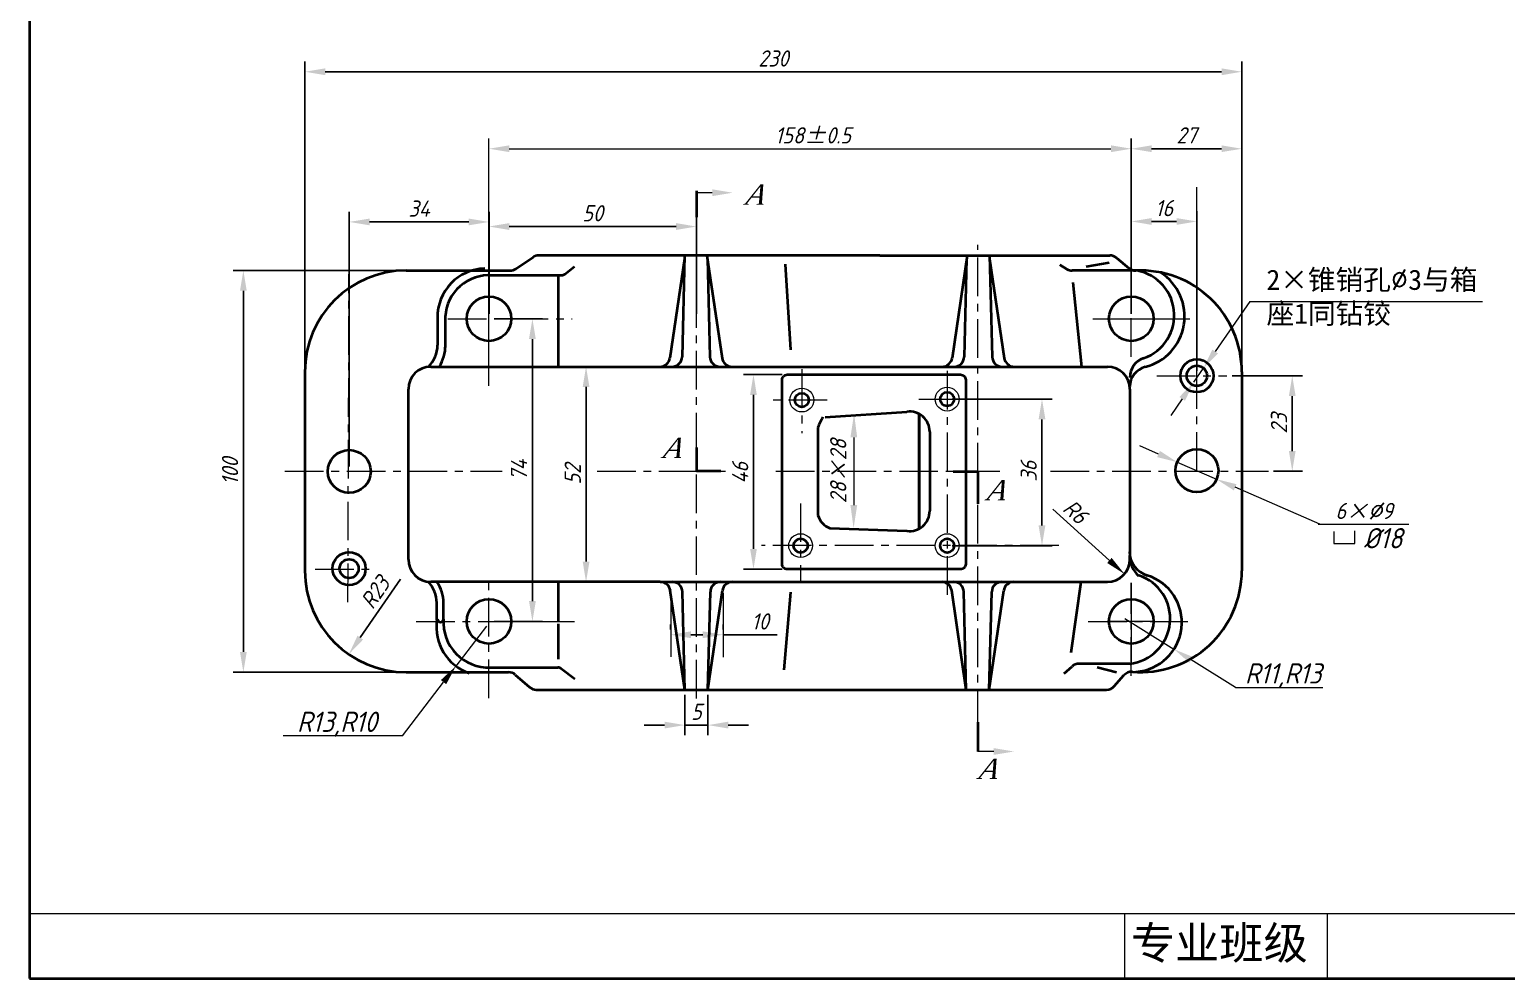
# Model space of a CAD drawing. Header units: millimetres. Extents: x 70 to 400, y 91 to 316.
# Drawn here: x 70.2 to 252.2, y 90.9 to 207.8 of the extents above; entities that cross this region are included whole.
import ezdxf

# ---------------------------------------------------------------- set-up
doc = ezdxf.new("R2010")
doc.units = ezdxf.units.MM
doc.header["$LTSCALE"] = 0.15
doc.linetypes.add('ACAD_ISO02W100', pattern=[15, 12, -3])
doc.linetypes.add('CENTER', pattern=[50.8, 31.75, -6.35, 6.35, -6.35])
doc.layers.get('0').update_dxf_attribs({"lineweight": 13})
for name, color, linetype, lineweight in [('标', 7, 'Continuous', 15), ('点画线', 7, 'CENTER', 15), ('粗实线', 7, 'Continuous', 40), ('细', 7, 'Continuous', 13), ('细线', 7, 'Continuous', 15), ('虚线', 7, 'ACAD_ISO02W100', 15)]:
    doc.layers.add(name, color=color, linetype=linetype, lineweight=lineweight)
doc.styles.get("Standard").update_dxf_attribs({"font": 'isocp.shx', "oblique": 15, "height": 2.5})
doc.styles.add('字', font='SIMFANG.TTF', dxfattribs={"height": 4})
doc.styles.add('字2', font='SIMFANG.TTF', dxfattribs={"height": 2.5})
doc.dimstyles.new('ISO-25', dxfattribs={"dimtxt": 2, "dimasz": 2.5, "dimexe": 1.25, "dimexo": 0.625, "dimtad": 1, "dimdsep": 46, "dimtxsty": 'Standard', "dimcen": 2.5, "dimadec": 0, "dimazin": 0, "dimtfac": 1, "dimtmove": 0, "dimatfit": 3, "dimfxl": 0, "dimarcsym": 0})

# ---------------------------------------------------------------- blocks, each defined once
blk = doc.blocks.new('*D9')
at = {"layer": 'Defpoints', "color": 0}
for p in [(116.63, 178.14), (96.55, 128.61), (116.63, 128.61)]:
    blk.add_point(p, dxfattribs=at)
at = {"layer": '标', "color": 0, "lineweight": -2}
for p, q in [((116.01, 178.14), (95.3, 178.14)), ((96.55, 175.64), (96.55, 131.11)), ((116.01, 128.61), (95.3, 128.61))]:
    blk.add_line(p, q, dxfattribs=at)
at = {"layer": '标', "color": 0}
for points in [[(96.14, 175.64), (96.97, 175.64), (96.55, 178.14)], [(96.14, 131.11), (96.97, 131.11), (96.55, 128.61)]]:
    blk.add_solid(points, dxfattribs=at)
at = {"layer": '标', "color": 0, "insert": (94.91, 153.38), "char_height": 2, "attachment_point": 5, "rotation": 90}
blk.add_mtext('100', dxfattribs=at)
blk = doc.blocks.new('*D10')
at = {"layer": 'Defpoints', "color": 0}
for p in [(150.97, 126.46), (153.81, 126.46), (153.81, 122.09)]:
    blk.add_point(p, dxfattribs=at)
at = {"layer": '标', "color": 0, "lineweight": -2}
for p, q in [((150.97, 125.83), (150.97, 120.84)), ((153.81, 125.83), (153.81, 120.84)), ((148.47, 122.09), (145.97, 122.09)), ((150.97, 122.09), (153.81, 122.09)), ((156.31, 122.09), (158.81, 122.09))]:
    blk.add_line(p, q, dxfattribs=at)
at = {"layer": '标', "color": 0}
for points in [[(148.47, 122.51), (148.47, 121.68), (150.97, 122.09)], [(156.31, 122.51), (156.31, 121.68), (153.81, 122.09)]]:
    blk.add_solid(points, dxfattribs=at)
at = {"layer": '标', "color": 0, "insert": (152.39, 123.74), "char_height": 2, "attachment_point": 5}
blk.add_mtext('5', dxfattribs=at)
blk = doc.blocks.new('*D11')
at = {"layer": 'Defpoints', "color": 0}
for p in [(126.83, 184.12), (126.83, 172.18), (109.6, 153.36)]:
    blk.add_point(p, dxfattribs=at)
at = {"layer": '标', "color": 0, "lineweight": -2}
for p, q in [((109.6, 153.98), (109.6, 185.37)), ((112.1, 184.12), (124.33, 184.12)), ((126.83, 172.81), (126.83, 185.37))]:
    blk.add_line(p, q, dxfattribs=at)
at = {"layer": '标', "color": 0}
for points in [[(112.1, 184.53), (112.1, 183.7), (109.6, 184.12)], [(124.33, 184.53), (124.33, 183.7), (126.83, 184.12)]]:
    blk.add_solid(points, dxfattribs=at)
at = {"layer": '标', "color": 0, "insert": (118.21, 185.76), "char_height": 2, "attachment_point": 5}
blk.add_mtext('34', dxfattribs=at)
blk = doc.blocks.new('*D12')
at = {"layer": 'Defpoints', "color": 0}
for p in [(152.39, 183.55), (126.82, 172.17), (152.39, 172.18)]:
    blk.add_point(p, dxfattribs=at)
at = {"layer": '标', "color": 0, "lineweight": -2}
for p, q in [((126.82, 172.79), (126.82, 184.8)), ((152.39, 172.81), (152.39, 184.8)), ((129.32, 183.55), (149.89, 183.55))]:
    blk.add_line(p, q, dxfattribs=at)
at = {"layer": '标', "color": 0}
for points in [[(129.32, 183.97), (129.32, 183.13), (126.82, 183.55)], [(149.89, 183.97), (149.89, 183.13), (152.39, 183.55)]]:
    blk.add_solid(points, dxfattribs=at)
at = {"layer": '标', "color": 0, "insert": (139.6, 185.19), "char_height": 2, "attachment_point": 5}
blk.add_mtext('50', dxfattribs=at)
blk = doc.blocks.new('*D13')
at = {"layer": 'Defpoints', "color": 0}
for p in [(205.99, 193.14), (205.99, 172.18), (219.62, 165.15)]:
    blk.add_point(p, dxfattribs=at)
at = {"layer": '标', "color": 0, "lineweight": -2}
for p, q in [((205.99, 172.81), (205.99, 194.39)), ((217.12, 193.14), (208.49, 193.14)), ((219.62, 165.78), (219.62, 194.39))]:
    blk.add_line(p, q, dxfattribs=at)
at = {"layer": '标', "color": 0}
for points in [[(208.49, 193.56), (208.49, 192.73), (205.99, 193.14)], [(217.12, 193.56), (217.12, 192.73), (219.62, 193.14)]]:
    blk.add_solid(points, dxfattribs=at)
at = {"layer": '标', "color": 0, "insert": (212.81, 194.79), "char_height": 2, "attachment_point": 5}
blk.add_mtext('27', dxfattribs=at)
blk = doc.blocks.new('*D14')
at = {"layer": 'Defpoints', "color": 0}
for p in [(205.99, 184.18), (205.99, 172.18), (214.08, 165.15)]:
    blk.add_point(p, dxfattribs=at)
at = {"layer": '标', "color": 0, "lineweight": -2}
for p, q in [((205.99, 172.81), (205.99, 185.43)), ((211.58, 184.18), (208.49, 184.18)), ((214.08, 165.78), (214.08, 185.43))]:
    blk.add_line(p, q, dxfattribs=at)
at = {"layer": '标', "color": 0}
for points in [[(208.49, 184.59), (208.49, 183.76), (205.99, 184.18)], [(211.58, 184.59), (211.58, 183.76), (214.08, 184.18)]]:
    blk.add_solid(points, dxfattribs=at)
at = {"layer": '标', "color": 0, "insert": (210.04, 185.82), "char_height": 2, "attachment_point": 5}
blk.add_mtext('16', dxfattribs=at)
blk = doc.blocks.new('*D15')
at = {"layer": 'Defpoints', "color": 0}
for p in [(116.63, 141.1), (109.55, 130.82)]:
    blk.add_point(p, dxfattribs=at)
at = {"layer": '标', "color": 0, "lineweight": -2}
blk.add_line((115.93, 140.08), (110.96, 132.88), dxfattribs=at)
at = {"layer": '标', "color": 0}
blk.add_solid([(110.62, 133.11), (111.31, 132.64), (109.55, 130.82)], dxfattribs=at)
at = {"layer": '标', "color": 0, "insert": (112.8, 138.44), "char_height": 2, "attachment_point": 5, "rotation": 55.4383}
blk.add_mtext('R23', dxfattribs=at)
blk = doc.blocks.new('*D16')
at = {"layer": 'Defpoints', "color": 0}
for p in [(202.38, 143.23), (205.16, 140.72)]:
    blk.add_point(p, dxfattribs=at)
at = {"layer": '标', "color": 0, "lineweight": -2}
blk.add_line((196.33, 148.7), (203.3, 142.39), dxfattribs=at)
at = {"layer": '标', "color": 0}
blk.add_solid([(203.58, 142.7), (203.02, 142.08), (205.16, 140.72)], dxfattribs=at)
at = {"layer": '标', "color": 0, "insert": (199.11, 148.4), "char_height": 2, "attachment_point": 5, "rotation": 317.8532}
blk.add_mtext('R6', dxfattribs=at)
blk = doc.blocks.new('*D17')
at = {"layer": 'Defpoints', "color": 0}
for p in [(126.83, 172.18), (126.83, 134.87), (132.18, 134.87)]:
    blk.add_point(p, dxfattribs=at)
at = {"layer": '标', "color": 0, "lineweight": -2}
for p, q in [((127.45, 172.18), (133.43, 172.18)), ((132.18, 169.68), (132.18, 137.37)), ((127.45, 134.87), (133.43, 134.87))]:
    blk.add_line(p, q, dxfattribs=at)
at = {"layer": '标', "color": 0}
for points in [[(131.76, 169.68), (132.6, 169.68), (132.18, 172.18)], [(131.76, 137.37), (132.6, 137.37), (132.18, 134.87)]]:
    blk.add_solid(points, dxfattribs=at)
at = {"layer": '标', "color": 0, "insert": (130.53, 153.53), "char_height": 2, "attachment_point": 5, "rotation": 90}
blk.add_mtext('74', dxfattribs=at)
blk = doc.blocks.new('*D18')
at = {"layer": 'Defpoints', "color": 0}
for p in [(135.41, 166.28), (135.41, 139.74), (138.79, 139.74)]:
    blk.add_point(p, dxfattribs=at)
at = {"layer": '标', "color": 0, "lineweight": -2}
for p, q in [((136.03, 166.28), (140.04, 166.28)), ((138.79, 163.78), (138.79, 142.24)), ((136.03, 139.74), (140.04, 139.74))]:
    blk.add_line(p, q, dxfattribs=at)
at = {"layer": '标', "color": 0}
for points in [[(138.38, 163.78), (139.21, 163.78), (138.79, 166.28)], [(138.38, 142.24), (139.21, 142.24), (138.79, 139.74)]]:
    blk.add_solid(points, dxfattribs=at)
at = {"layer": '标', "color": 0, "insert": (137.15, 153.01), "char_height": 2, "attachment_point": 5, "rotation": 90}
blk.add_mtext('52', dxfattribs=at)
blk = doc.blocks.new('*D19')
at = {"layer": 'Defpoints', "color": 0}
for p in [(163.59, 165.3), (159.43, 141.31), (163.59, 141.31)]:
    blk.add_point(p, dxfattribs=at)
at = {"layer": '标', "color": 0, "lineweight": -2}
for p, q in [((162.96, 165.3), (158.18, 165.3)), ((159.43, 162.8), (159.43, 143.81)), ((162.96, 141.31), (158.18, 141.31))]:
    blk.add_line(p, q, dxfattribs=at)
at = {"layer": '标', "color": 0}
for points in [[(159.01, 162.8), (159.84, 162.8), (159.43, 165.3)], [(159.01, 143.81), (159.84, 143.81), (159.43, 141.31)]]:
    blk.add_solid(points, dxfattribs=at)
at = {"layer": '标', "color": 0, "insert": (157.79, 153.19), "char_height": 2, "attachment_point": 5, "rotation": 90}
blk.add_mtext('46', dxfattribs=at)
blk = doc.blocks.new('*D20')
at = {"layer": 'Defpoints', "color": 0}
for p in [(183.3, 162.28), (183.3, 144.21), (194.99, 144.21)]:
    blk.add_point(p, dxfattribs=at)
at = {"layer": '标', "color": 0, "lineweight": -2}
for p, q in [((183.92, 162.28), (196.24, 162.28)), ((194.99, 159.78), (194.99, 146.71)), ((183.92, 144.21), (196.24, 144.21))]:
    blk.add_line(p, q, dxfattribs=at)
at = {"layer": '标', "color": 0}
for points in [[(194.57, 159.78), (195.41, 159.78), (194.99, 162.28)], [(194.57, 146.71), (195.41, 146.71), (194.99, 144.21)]]:
    blk.add_solid(points, dxfattribs=at)
at = {"layer": '标', "color": 0, "insert": (193.35, 153.38), "char_height": 2, "attachment_point": 5, "rotation": 90}
blk.add_mtext('36', dxfattribs=at)
blk = doc.blocks.new('*D26')
at = {"layer": 'Defpoints', "color": 0}
for p in [(219.62, 202.63), (104.14, 165.65), (219.62, 165.15)]:
    blk.add_point(p, dxfattribs=at)
at = {"layer": '标', "color": 0, "lineweight": -2}
for p, q in [((104.14, 166.27), (104.14, 203.88)), ((106.64, 202.63), (217.12, 202.63)), ((219.62, 165.78), (219.62, 203.88))]:
    blk.add_line(p, q, dxfattribs=at)
at = {"layer": '标', "color": 0}
for points in [[(106.64, 203.05), (106.64, 202.21), (104.14, 202.63)], [(217.12, 203.05), (217.12, 202.21), (219.62, 202.63)]]:
    blk.add_solid(points, dxfattribs=at)
at = {"layer": '标', "color": 0, "insert": (161.88, 204.27), "char_height": 2, "attachment_point": 5}
blk.add_mtext('230', dxfattribs=at)
blk = doc.blocks.new('*D27')
at = {"layer": 'Defpoints', "color": 0}
for p in [(217.79, 165.15), (222.9, 153.38), (225.84, 153.38)]:
    blk.add_point(p, dxfattribs=at)
at = {"layer": '细线', "color": 0, "lineweight": -2}
for p, q in [((218.42, 165.15), (227.09, 165.15)), ((225.84, 162.65), (225.84, 155.88)), ((223.52, 153.38), (227.09, 153.38))]:
    blk.add_line(p, q, dxfattribs=at)
at = {"layer": '细线', "color": 0}
for points in [[(225.42, 162.65), (226.25, 162.65), (225.84, 165.15)], [(225.42, 155.88), (226.25, 155.88), (225.84, 153.38)]]:
    blk.add_solid(points, dxfattribs=at)
at = {"layer": '细线', "color": 0, "insert": (224.2, 159.27), "char_height": 2, "attachment_point": 5, "rotation": 90}
blk.add_mtext('23', dxfattribs=at)
blk = doc.blocks.new('*D28')
at = {"layer": 'Defpoints', "color": 0}
for p in [(149.22, 133.23), (155.68, 133.23), (155.68, 133.23)]:
    blk.add_point(p, dxfattribs=at)
at = {"layer": '细线', "color": 0, "lineweight": -2}
for p, q in [((149.22, 133.86), (149.22, 134.48)), ((151.72, 133.23), (153.18, 133.23)), ((155.68, 133.86), (155.68, 134.48)), ((155.68, 133.23), (162.33, 133.23))]:
    blk.add_line(p, q, dxfattribs=at)
at = {"layer": '细线', "color": 0}
for points in [[(151.72, 133.65), (151.72, 132.81), (149.22, 133.23)], [(153.18, 133.65), (153.18, 132.81), (155.68, 133.23)]]:
    blk.add_solid(points, dxfattribs=at)
at = {"layer": '细线', "color": 0, "insert": (160.25, 134.87), "char_height": 2, "attachment_point": 5}
blk.add_mtext('10', dxfattribs=at)

msp = doc.modelspace()

# ---------------------------------------------------------------- linework, layer by layer
for p, q in [((70.196, 98.86), (400.196, 98.86)), ((205.196, 90.86), (205.196, 98.86)), ((230.196, 90.86), (230.196, 98.86))]:
    msp.add_line(p, q)
at = {"layer": '标'}
for p, q in [((126.825, 172.806), (126.825, 194.395)), ((129.325, 193.145), (203.493, 193.145)), ((205.993, 172.806), (205.993, 194.395)), ((220.624, 174.328), (216.331, 168.146)), ((220.624, 174.328), (249.286, 174.328)), ((213.704, 164.363), (214.905, 166.093)), ((212.278, 162.31), (210.852, 160.256)), ((171.797, 157.557), (171.797, 149.215)), ((209.361, 155.509), (207.068, 156.506)), ((211.654, 154.512), (216.509, 152.401)), ((229.239, 146.867), (218.802, 151.404)), ((229.033, 146.867), (240.194, 146.867)), ((126.522, 134.28), (122.751, 129.373)), ((116.151, 120.782), (121.228, 127.39))]:
    msp.add_line(p, q, dxfattribs=at)
for points in [[(129.325, 193.561), (129.325, 192.728), (126.825, 193.145)], [(203.493, 193.561), (203.493, 192.728), (205.993, 193.145)], [(215.989, 168.384), (216.674, 167.909), (214.905, 166.093)], [(211.936, 162.547), (212.62, 162.072), (213.704, 164.363)], [(171.38, 157.557), (172.213, 157.557), (171.828, 160.493)], [(209.527, 155.891), (209.195, 155.127), (211.654, 154.512)], [(218.968, 151.787), (218.636, 151.022), (216.509, 152.401)], [(171.38, 149.215), (172.213, 149.215), (171.768, 146.355)], [(120.898, 127.644), (121.559, 127.137), (122.751, 129.373)]]:
    msp.add_solid(points, dxfattribs=at)
at = {"layer": '点画线'}
for p, q in [((205.993, 167.485), (205.993, 193.059)), ((152.391, 125.357), (152.391, 187.678)), ((214.081, 153.457), (214.081, 188.424)), ((109.443, 137.251), (109.601, 185.367)), ((187.077, 121.63), (187.077, 181.296)), ((121.759, 172.181), (137.096, 172.181)), ((165.388, 165.953), (165.388, 158.095)), ((183.3, 165.779), (183.3, 137.264)), ((209.136, 165.153), (217.792, 165.153)), ((168.513, 162.164), (161.771, 162.164)), ((179.796, 162.279), (194.703, 162.279)), ((101.68, 153.377), (128.432, 153.377)), ((140.153, 153.377), (155.976, 153.377)), ((162.169, 153.377), (190.055, 153.377)), ((196.035, 153.377), (222.896, 153.377)), ((165.242, 149.428), (165.242, 139.897)), ((197.065, 144.213), (160.407, 144.213)), ((105.393, 141.298), (112.397, 141.298)), ((126.825, 125.411), (126.825, 139.743)), ((205.993, 128.18), (205.993, 139.647)), ((117.857, 134.873), (137.38, 134.873)), ((200.695, 134.873), (212.986, 134.873))]:
    msp.add_line(p, q, dxfattribs=at)
at = {"layer": '粗实线'}
for p, q in [((152.392, 187.932), (152.392, 184.696)), ((130.128, 178.349), (132.255, 179.776)), ((174.989, 179.987), (132.95, 179.987)), ((136.178, 177.682), (137.349, 178.61)), ((150.929, 179.561), (149.135, 167.341)), ((150.94, 179.987), (150.622, 167.491)), ((153.699, 179.987), (155.557, 167.341)), ((153.762, 179.561), (154.069, 167.491)), ((163.339, 178.91), (163.979, 168.362)), ((174.989, 179.987), (203.361, 179.987)), ((185.769, 179.987), (183.911, 167.341)), ((185.706, 179.561), (185.399, 167.491)), ((188.528, 179.987), (188.846, 167.491)), ((188.539, 179.561), (190.333, 167.341)), ((197.172, 178.836), (198.056, 178.304)), ((200.446, 178.611), (203.26, 179.104)), ((204.162, 179.697), (205.697, 178.414)), ((116.63, 178.138), (129.433, 178.138)), ((126.825, 177.547), (135.79, 177.547)), ((135.409, 166.277), (135.409, 177.547)), ((206.555, 178.124), (198.7, 178.124)), ((198.808, 176.666), (199.88, 166.277)), ((120.48, 172.276), (120.48, 168.928)), ((121.446, 172.432), (121.446, 168.624)), ((119.664, 166.277), (203.047, 166.277)), ((104.142, 165.649), (104.142, 141.102)), ((219.621, 165.649), (219.621, 141.102)), ((116.889, 142.518), (116.889, 163.502)), ((205.822, 163.502), (205.822, 142.518)), ((168.261, 160.07), (178.349, 160.726)), ((179.85, 160.207), (179.85, 146.548)), ((179.85, 146.548), (179.85, 160.207)), ((167.377, 158.795), (167.377, 147.959)), ((181.158, 158.248), (181.158, 148.507)), ((152.398, 156.308), (152.398, 153.418)), ((152.398, 153.418), (155.421, 153.418)), ((184.046, 153.344), (187.092, 153.344)), ((187.092, 153.344), (187.092, 149.364)), ((168.834, 146.352), (178.349, 146.029)), ((147.945, 139.743), (119.664, 139.743)), ((135.409, 134.853), (135.409, 139.743)), ((147.945, 139.743), (149.419, 139.743)), ((147.945, 139.743), (203.047, 139.743)), ((150.975, 126.456), (149.18, 138.676)), ((150.975, 126.456), (150.667, 138.526)), ((153.808, 126.456), (155.602, 138.676)), ((153.808, 126.456), (154.115, 138.526)), ((163.979, 138.476), (163.179, 128.887)), ((185.66, 126.456), (183.866, 138.676)), ((185.66, 126.456), (185.353, 138.526)), ((188.493, 126.456), (190.288, 138.676)), ((188.493, 126.456), (188.801, 138.526)), ((198.581, 131.03), (199.811, 139.743)), ((120.379, 135.029), (120.379, 137.156)), ((121.213, 135.148), (121.213, 137.404)), ((135.409, 130.2), (135.409, 134.592)), ((197.73, 128.454), (198.696, 129.335)), ((205.799, 129.661), (199.537, 129.661)), ((116.63, 128.613), (129.233, 128.613)), ((126.996, 129.192), (135.333, 129.192)), ((130.052, 128.307), (131.83, 126.762)), ((135.708, 129.067), (137.405, 127.795)), ((201.775, 129.222), (204.182, 128.608)), ((203.897, 126.879), (205.091, 128.234)), ((132.65, 126.456), (202.96, 126.456)), ((187.077, 122.449), (187.077, 118.839))]:
    msp.add_line(p, q, dxfattribs=at)
msp.add_lwpolyline([(70.196, 90.86), (400.196, 90.86), (400.196, 315.86), (70.196, 315.86)], close=True, dxfattribs=at)
msp.add_lwpolyline([(163.588, 165.297), (184.961, 165.297, -0.4142136), (185.586, 164.672), (185.586, 141.934, -0.4142136), (184.961, 141.31), (163.588, 141.31, -0.4142136), (162.963, 141.934), (162.963, 164.672, -0.4142136)], format="xyb", close=True, dxfattribs=at)
for centre, radius in [((126.825, 172.181), 2.746), ((205.993, 172.181), 2.746), ((214.081, 165.153), 2.038), ((214.081, 165.153), 1.25), ((165.388, 162.164), 0.866), ((183.3, 162.279), 0.866), ((109.601, 153.359), 2.647), ((214.081, 153.457), 2.647), ((165.242, 144.213), 0.866), ((183.3, 144.213), 0.866), ((109.588, 141.382), 2.035), ((109.588, 141.382), 1.166), ((126.825, 134.873), 2.746), ((205.993, 134.873), 2.746)]:
    msp.add_circle(centre, radius, dxfattribs=at)
for centre, radius, start, end in [((132.95, 178.738), 1.249, 90, 123.84763), ((203.361, 178.738), 1.249, 50.10426, 90), ((206.498, 179.372), 1.249, 230.10426, 272.64799), ((116.63, 165.649), 12.489, 90, 180), ((126.49, 172.383), 6.011, 91.77077, 181.02742), ((126.818, 172.169), 5.378, 85.6361, 177.20182), ((129.433, 179.387), 1.249, 270, 303.84763), ((135.79, 178.172), 0.624, 270, 308.39366), ((198.7, 179.373), 1.249, 238.93464, 270), ((205.705, 172.611), 5.59, 288.8608, 84.99919), ((207.132, 165.649), 12.489, 0, 92.64799), ((206.155, 172.468), 6.42, 284.04875, 57.16308), ((116.733, 168.928), 3.747, 314.62743, 0), ((116.459, 168.904), 4.995, 328.28005, 360), ((149.373, 167.523), 1.249, 270, 358.5406), ((155.318, 167.523), 1.249, 181.4594, 270), ((184.15, 167.523), 1.249, 270, 358.5406), ((190.095, 167.523), 1.249, 181.4594, 270), ((119.664, 163.502), 2.775, 90, 180), ((147.899, 167.523), 1.249, 270, 351.64556), ((156.792, 167.523), 1.249, 188.35444, 270), ((182.676, 167.523), 1.249, 270, 351.64556), ((191.569, 167.523), 1.249, 188.35444, 270), ((203.047, 163.502), 2.775, 0, 90), ((208.32, 164.957), 2.498, 108.8608, 180), ((208.32, 163.817), 2.498, 104.04875, 180), ((178.661, 158.248), 2.498, 0, 97.16812), ((179.226, 160.207), 0.624, 0, 25.53825), ((172.313, 157.165), 5.197, 146.25089, 161.72685), ((169.815, 148.705), 2.549, 197.0059, 247.37031), ((178.661, 148.507), 2.498, 262.83188, 0), ((179.226, 146.548), 0.624, 334.46175, 0), ((119.664, 142.518), 2.775, 180, 270), ((203.047, 142.518), 2.775, 270, 0), ((209.249, 143.069), 3.478, 181.11186, 227.53485), ((208.801, 143.438), 3.006, 179.87278, 253.75348), ((116.63, 141.102), 12.489, 180, 270), ((205.204, 135.22), 5.59, 276.10325, 72.24164), ((207.132, 141.102), 12.489, 265.38789, 0), ((206.123, 134.739), 6.098, 274.39248, 72.45881), ((116.632, 137.156), 3.747, 0, 44.12986), ((116.724, 137.156), 4.496, 0, 35.13512), ((147.945, 138.494), 1.249, 8.35444, 90), ((149.419, 138.494), 1.249, 1.4594, 90), ((155.364, 138.494), 1.249, 90, 178.5406), ((156.838, 138.494), 1.249, 90, 171.64556), ((182.63, 138.494), 1.249, 8.35444, 90), ((184.104, 138.494), 1.249, 1.4594, 90), ((190.049, 138.494), 1.249, 90, 178.5406), ((191.523, 138.494), 1.249, 90, 171.64556), ((126.522, 134.28), 6.188, 173.05069, 249.68426), ((120.847, 135.148), 0.367, 180, 0), ((126.799, 134.785), 5.597, 176.28375, 272.0214), ((199.537, 128.412), 1.249, 90, 132.3725), ((129.233, 127.364), 1.249, 49.01572, 90), ((135.333, 128.567), 0.624, 53.15414, 90), ((206.028, 127.409), 1.249, 85.38789, 138.62738), ((132.65, 127.704), 1.249, 229.01572, 270), ((202.96, 127.704), 1.249, 270, 318.62738)]:
    msp.add_arc(centre, radius, start, end, dxfattribs=at)
at = {"layer": '细'}
for p, q in [((154.351, 187.72), (152.392, 187.72)), ((126.825, 163.902), (126.825, 182.422)), ((201.24, 172.181), (213.204, 172.181)), ((189.036, 118.839), (187.077, 118.839))]:
    msp.add_line(p, q, dxfattribs=at)
for centre in [(165.388, 162.164), (183.3, 162.279), (165.242, 144.213), (183.3, 144.213)]:
    msp.add_circle(centre, 1.468, dxfattribs=at)
for points in [[(154.351, 188.137), (154.351, 187.303), (156.851, 187.72)], [(189.036, 119.255), (189.036, 118.422), (191.536, 118.839)]]:
    msp.add_solid(points, dxfattribs=at)
at = {"layer": '细线'}
for p, q in [((230.968, 145.977), (230.968, 144.481)), ((233.572, 144.481), (233.572, 146.042)), ((230.968, 144.481), (233.572, 144.481)), ((155.683, 138.394), (155.683, 130.455)), ((205.993, 139.647), (205.993, 129.661)), ((149.224, 138.329), (149.224, 130.52)), ((208.739, 134.873), (203.248, 134.873)), ((205.204, 135.22), (211.259, 131.453)), ((218.854, 126.728), (213.382, 130.132)), ((218.854, 126.728), (229.615, 126.728)), ((116.151, 120.782), (101.476, 120.782))]:
    msp.add_line(p, q, dxfattribs=at)
msp.add_solid([(213.602, 130.486), (213.162, 129.778), (211.259, 131.453)], dxfattribs=at)
at = {"layer": '虚线'}
msp.add_line((235.196, 98.86), (266.661, 98.86), dxfattribs=at)

# ---------------------------------------------------------------- texts
at = {"insert": (205.932, 97.238), "char_height": 4, "width": 23.3701, "attachment_point": 1, "style": '字'}
msp.add_mtext('专业班级', dxfattribs=at)
at = {"layer": '标', "attachment_point": 5}
for s, insert, char_height in [('158{\\f宋体|b0|i0|c134|p2;±}0.5', (166.766, 194.79), 2), ('6{\\f宋体|b0|i0|c134|p2;×\\Ftxt.shx;%%c}9', (234.692, 148.492), 2), ('R13,R10', (108.089, 122.208), 2.5)]:
    msp.add_mtext(s, dxfattribs=dict(at, insert=insert, char_height=char_height))
at = {"layer": '标', "insert": (222.661, 178.242), "char_height": 2.5, "attachment_point": 1, "style": '字2'}
msp.add_mtext('2×锥销孔{\\Ftxt.shx|c0;%%c}3与箱\\P座1同钻铰', dxfattribs=at)
at = {"layer": '标', "insert": (169.878, 153.386), "char_height": 2, "attachment_point": 5, "rotation": 90}
msp.add_mtext('28{\\f宋体|b0|i0|c134|p2;×}28', dxfattribs=at)
at = {"layer": '标', "insert": (234.652, 146.379), "char_height": 2.5, "width": 44.334, "attachment_point": 1}
msp.add_mtext('%%c18', dxfattribs=at)
at = {"layer": '粗实线', "char_height": 2.5, "width": 91.1889, "attachment_point": 1}
for insert in [(158.341, 188.727), (148.179, 157.503), (188.1, 152.3), (187.097, 117.949)]:
    msp.add_mtext('{\\fTimes New Roman|b0|i1|c0|p18;A}', dxfattribs=dict(at, insert=insert))
at = {"layer": '细线', "insert": (224.724, 128.174), "char_height": 2.5, "attachment_point": 5}
msp.add_mtext('R11,R13', dxfattribs=at)

# ---------------------------------------------------------------- dimensions: what is measured, and where the dimension line sits
at = {"layer": '标'}
for base, p1, p2, text, picture, middle in [((219.621, 202.631), (104.142, 165.649), (219.621, 165.153), '230', '*D26', (161.881, 204.273)), ((205.993, 193.145), (219.621, 165.153), (205.993, 172.181), '27', '*D13', (212.807, 194.79)), ((126.825, 184.117), (109.601, 153.359), (126.825, 172.181), '34', '*D11', (118.213, 185.759)), ((152.391, 183.55), (126.818, 172.169), (152.391, 172.181), '50', '*D12', (139.605, 185.192)), ((205.993, 184.177), (214.081, 165.153), (205.993, 172.181), '16', '*D14', (210.037, 185.819)), ((153.808, 122.093), (150.975, 126.456), (153.808, 126.456), '5', '*D10', (152.391, 123.736))]:
    dim = msp.add_linear_dim(base=base, p1=p1, p2=p2, text=text, dimstyle='ISO-25', dxfattribs=at)
    dim.commit()
    dim.dimension.update_dxf_attribs({"geometry": picture, "text_midpoint": middle})
for base, p1, p2, text, picture, middle in [((96.555, 128.613), (116.63, 178.138), (116.63, 128.613), '100', '*D9', (94.912, 153.375)), ((132.179, 134.873), (126.825, 172.181), (126.825, 134.873), '74', '*D17', (130.533, 153.527)), ((138.794, 139.743), (135.409, 166.277), (135.409, 139.743), '52', '*D18', (137.152, 153.01))]:
    dim = msp.add_linear_dim(base=base, p1=p1, p2=p2, angle=90, text=text, dimstyle='ISO-25', dxfattribs=at)
    dim.commit()
    dim.dimension.update_dxf_attribs({"geometry": picture, "text_midpoint": middle})
for base, p1, p2, text, picture, middle in [((159.428, 141.31), (163.588, 165.297), (163.588, 141.31), '46', '*D19', (159.428, 153.194)), ((194.989, 144.213), (183.3, 162.279), (183.3, 144.213), '36', '*D20', (194.989, 153.377))]:
    dim = msp.add_linear_dim(base=base, p1=p1, p2=p2, angle=90, text=text, dimstyle='ISO-25', dxfattribs=at)
    dim.commit()
    dim.dimension.update_dxf_attribs({"geometry": picture, "text_midpoint": middle, "dimtype": 160})
for center, mpoint, text, picture, middle in [((202.379, 143.23), (205.157, 140.716), 'R6', '*D16', (198.012, 147.182)), ((116.63, 141.102), (109.546, 130.817), 'R23', '*D15', (114.154, 137.507))]:
    dim = msp.add_radius_dim(center=center, mpoint=mpoint, text=text, dimstyle='ISO-25', dxfattribs=at)
    dim.commit()
    dim.dimension.update_dxf_attribs({"geometry": picture, "text_midpoint": middle, "dimtype": 164})
at = {"layer": '细线'}
dim = msp.add_linear_dim(base=(225.837, 153.377), p1=(217.792, 165.153), p2=(222.896, 153.377), angle=90, text='23', dimstyle='ISO-25', dxfattribs=at)
dim.commit()
dim.dimension.update_dxf_attribs({"geometry": '*D27', "text_midpoint": (224.195, 159.265)})
dim = msp.add_linear_dim(base=(155.683, 133.231), p1=(149.224, 133.231), p2=(155.683, 133.231), text='10', dimstyle='ISO-25', dxfattribs=at)
dim.commit()
dim.dimension.update_dxf_attribs({"geometry": '*D28', "text_midpoint": (160.255, 133.231), "dimtype": 160})

doc.saveas('drawing.dxf')
